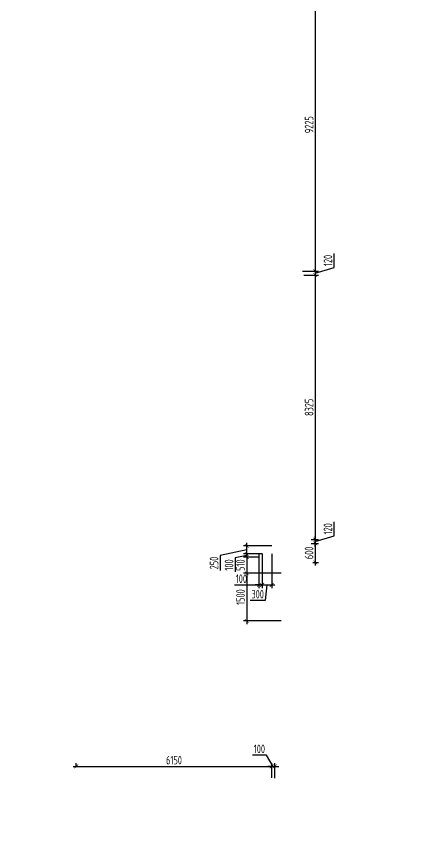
# Model space of a CAD drawing. Header units: millimetres. Extents: x -350007 to 536090, y -888 to 198380.
# Drawn here: x -213589 to -201025, y 55406 to 81280 of the extents above; entities that cross this region are included whole.
import ezdxf

# ---------------------------------------------------------------- set-up
doc = ezdxf.new("R2010")
doc.units = ezdxf.units.MM
doc.layers.add('АР_Размеры нов.', color=15, linetype='Continuous', lineweight=0)
doc.styles.add('ISOCPEUR', font='isocpeur.ttf', dxfattribs={"width": 0.7})
doc.dimstyles.new('R_100', dxfattribs={"dimtxt": 270, "dimasz": 120, "dimexe": 100, "dimexo": 0, "dimgap": 60, "dimtad": 1, "dimdec": 0, "dimrnd": 5, "dimzin": 0, "dimdsep": 46, "dimtxsty": 'ISOCPEUR', "dimblk": 'ARCHTICK', "dimcen": 0, "dimdle": 100, "dimclrd": 256, "dimclre": 256, "dimclrt": 256, "dimadec": 0, "dimazin": 0, "dimtfac": 2, "dimtdec": 0, "dimtofl": 0, "dimtmove": 1, "dimatfit": 3, "dimfxl": 1, "dimtvp": 3, "dimtolj": 1, "dimtzin": 0, "dimarcsym": 0})

# ---------------------------------------------------------------- blocks, each defined once
blk = doc.blocks.new('_ArchTick')
at = {"color": 0, "linetype": 'ByBlock', "const_width": 0.15}
blk.add_lwpolyline([(-0.5, -0.5), (0.5, 0.5)], dxfattribs=at)
blk = doc.blocks.new('*D2765')
at = {"layer": 'АР_Размеры нов.', "lineweight": -2, "ltscale": 100, "transparency": 16777216}
for p, q in [((-205254, 63756), (-206441, 63756)), ((-206341, 63856), (-206341, 62156)), ((-205254, 62256), (-206441, 62256))]:
    blk.add_line(p, q, dxfattribs=at)
at = {"layer": 'АР_Размеры нов.', "lineweight": -2, "ltscale": 100, "transparency": 16777216, "xscale": 120, "yscale": 120, "zscale": 120}
for p, rotation in [((-206341, 63756), 90), ((-206341, 62256), 270)]:
    blk.add_blockref('_ArchTick', p, dxfattribs=dict(at, rotation=rotation))
at = {"layer": 'АР_Размеры нов.', "ltscale": 100, "transparency": 16777216, "insert": (-206536, 63006), "char_height": 270, "attachment_point": 5, "rotation": 90, "style": 'ISOCPEUR'}
blk.add_mtext('\\A1;1500', dxfattribs=at)
blk = doc.blocks.new('*D1666')
at = {"layer": 'АР_Размеры нов.', "lineweight": -2, "ltscale": 500, "transparency": 16777216}
for p, q in [((-204183, 82586), (-204183, 73161)), ((-204816, 82486), (-204083, 82486)), ((-204585, 73261), (-204083, 73261))]:
    blk.add_line(p, q, dxfattribs=at)
at = {"layer": 'АР_Размеры нов.', "lineweight": -2, "ltscale": 500, "transparency": 16777216, "xscale": 120, "yscale": 120, "zscale": 120}
for p, rotation in [((-204183, 82486), 90), ((-204183, 73261), 270)]:
    blk.add_blockref('_ArchTick', p, dxfattribs=dict(at, rotation=rotation))
at = {"layer": 'АР_Размеры нов.', "lineweight": 13, "ltscale": 500, "transparency": 16777216, "insert": (-204378, 77873), "char_height": 270, "attachment_point": 5, "rotation": 90, "style": 'ISOCPEUR'}
blk.add_mtext('\\A1;9225', dxfattribs=at)
blk = doc.blocks.new('*D1667')
at = {"layer": 'АР_Размеры нов.', "lineweight": -2, "ltscale": 500, "transparency": 16777216}
for p, q in [((-203588, 73379), (-203588, 73820)), ((-204585, 73261), (-204083, 73261)), ((-204183, 73201), (-203588, 73379)), ((-204183, 73361), (-204183, 73041)), ((-204544, 73141), (-204083, 73141))]:
    blk.add_line(p, q, dxfattribs=at)
at = {"layer": 'АР_Размеры нов.', "lineweight": -2, "ltscale": 500, "transparency": 16777216, "xscale": 120, "yscale": 120, "zscale": 120}
for p, rotation in [((-204183, 73261), 90), ((-204183, 73141), 270)]:
    blk.add_blockref('_ArchTick', p, dxfattribs=dict(at, rotation=rotation))
at = {"layer": 'АР_Размеры нов.', "lineweight": 13, "ltscale": 500, "transparency": 16777216, "insert": (-203783, 73600), "char_height": 270, "attachment_point": 5, "rotation": 90, "style": 'ISOCPEUR'}
blk.add_mtext('\\A1;120', dxfattribs=at)
blk = doc.blocks.new('*D1668')
at = {"layer": 'АР_Размеры нов.', "lineweight": -2, "ltscale": 500, "transparency": 16777216}
for p, q in [((-204183, 73241), (-204183, 64716)), ((-204544, 73141), (-204083, 73141)), ((-204308, 64816), (-204083, 64816))]:
    blk.add_line(p, q, dxfattribs=at)
at = {"layer": 'АР_Размеры нов.', "lineweight": -2, "ltscale": 500, "transparency": 16777216, "xscale": 120, "yscale": 120, "zscale": 120}
for p, rotation in [((-204183, 73141), 90), ((-204183, 64816), 270)]:
    blk.add_blockref('_ArchTick', p, dxfattribs=dict(at, rotation=rotation))
at = {"layer": 'АР_Размеры нов.', "lineweight": 13, "ltscale": 500, "transparency": 16777216, "insert": (-204378, 68978), "char_height": 270, "attachment_point": 5, "rotation": 90, "style": 'ISOCPEUR'}
blk.add_mtext('\\A1;8325', dxfattribs=at)
blk = doc.blocks.new('*D1669')
at = {"layer": 'АР_Размеры нов.', "lineweight": -2, "ltscale": 500, "transparency": 16777216}
for p, q in [((-204312, 64696), (-204083, 64696)), ((-204183, 64796), (-204183, 63996)), ((-204254, 64096), (-204083, 64096))]:
    blk.add_line(p, q, dxfattribs=at)
at = {"layer": 'АР_Размеры нов.', "lineweight": -2, "ltscale": 500, "transparency": 16777216, "xscale": 120, "yscale": 120, "zscale": 120}
for p, rotation in [((-204183, 64696), 90), ((-204183, 64096), 270)]:
    blk.add_blockref('_ArchTick', p, dxfattribs=dict(at, rotation=rotation))
at = {"layer": 'АР_Размеры нов.', "lineweight": 13, "ltscale": 500, "transparency": 16777216, "insert": (-204378, 64396), "char_height": 270, "attachment_point": 5, "rotation": 90, "style": 'ISOCPEUR'}
blk.add_mtext('\\A1;600', dxfattribs=at)
blk = doc.blocks.new('*D1670')
at = {"layer": 'АР_Размеры нов.', "lineweight": -2, "ltscale": 500, "transparency": 16777216}
for p, q in [((-206341, 64266), (-206341, 64716)), ((-206341, 64491), (-207174, 64317)), ((-205554, 64616), (-206441, 64616)), ((-207174, 64317), (-207174, 63838)), ((-205854, 64366), (-206441, 64366))]:
    blk.add_line(p, q, dxfattribs=at)
at = {"layer": 'АР_Размеры нов.', "lineweight": -2, "ltscale": 500, "transparency": 16777216, "xscale": 120, "yscale": 120, "zscale": 120}
for p, rotation in [((-206341, 64616), 90), ((-206341, 64366), 270)]:
    blk.add_blockref('_ArchTick', p, dxfattribs=dict(at, rotation=rotation))
at = {"layer": 'АР_Размеры нов.', "lineweight": 13, "ltscale": 500, "transparency": 16777216, "insert": (-207369, 64078), "char_height": 270, "attachment_point": 5, "rotation": 90, "style": 'ISOCPEUR'}
blk.add_mtext('\\A1;250', dxfattribs=at)
blk = doc.blocks.new('*D1671')
at = {"layer": 'АР_Размеры нов.', "lineweight": -2, "ltscale": 500, "transparency": 16777216}
for p, q in [((-206341, 64366), (-206341, 64486)), ((-206341, 64316), (-206702, 64237)), ((-206702, 64237), (-206702, 63796)), ((-205854, 64366), (-206441, 64366)), ((-205954, 64266), (-206441, 64266)), ((-206341, 64366), (-206341, 64266)), ((-206341, 64266), (-206341, 64146))]:
    blk.add_line(p, q, dxfattribs=at)
at = {"layer": 'АР_Размеры нов.', "lineweight": -2, "ltscale": 500, "transparency": 16777216, "xscale": 120, "yscale": 120, "zscale": 120}
for p, rotation in [((-206341, 64366), 270), ((-206341, 64266), 90)]:
    blk.add_blockref('_ArchTick', p, dxfattribs=dict(at, rotation=rotation))
at = {"layer": 'АР_Размеры нов.', "lineweight": 13, "ltscale": 500, "transparency": 16777216, "insert": (-206897, 64016), "char_height": 270, "attachment_point": 5, "rotation": 90, "style": 'ISOCPEUR'}
blk.add_mtext('\\A1;100', dxfattribs=at)
blk = doc.blocks.new('*D1672')
at = {"layer": 'АР_Размеры нов.', "lineweight": -2, "ltscale": 500, "transparency": 16777216}
for p, q in [((-205954, 64266), (-206441, 64266)), ((-206341, 64366), (-206341, 63656)), ((-205554, 63756), (-206441, 63756))]:
    blk.add_line(p, q, dxfattribs=at)
at = {"layer": 'АР_Размеры нов.', "lineweight": -2, "ltscale": 500, "transparency": 16777216, "xscale": 120, "yscale": 120, "zscale": 120}
for p, rotation in [((-206341, 64266), 90), ((-206341, 63756), 270)]:
    blk.add_blockref('_ArchTick', p, dxfattribs=dict(at, rotation=rotation))
at = {"layer": 'АР_Размеры нов.', "lineweight": 13, "ltscale": 500, "transparency": 16777216, "insert": (-206536, 64011), "char_height": 270, "attachment_point": 5, "rotation": 90, "style": 'ISOCPEUR'}
blk.add_mtext('\\A1;510', dxfattribs=at)
blk = doc.blocks.new('*D1673')
at = {"layer": 'АР_Размеры нов.', "lineweight": -2, "ltscale": 500, "transparency": 16777216}
for p, q in [((-211704, 57656), (-211704, 57779)), ((-205554, 57319), (-205554, 57779)), ((-211804, 57679), (-205454, 57679))]:
    blk.add_line(p, q, dxfattribs=at)
at = {"layer": 'АР_Размеры нов.', "lineweight": -2, "ltscale": 500, "transparency": 16777216, "xscale": 120, "yscale": 120, "zscale": 120, "rotation": 180}
blk.add_blockref('_ArchTick', (-211704, 57679), dxfattribs=at)
at = {"layer": 'АР_Размеры нов.', "lineweight": -2, "ltscale": 500, "transparency": 16777216, "xscale": 120, "yscale": 120, "zscale": 120}
blk.add_blockref('_ArchTick', (-205554, 57679), dxfattribs=at)
at = {"layer": 'АР_Размеры нов.', "lineweight": 13, "ltscale": 500, "transparency": 16777216, "insert": (-208629, 57874), "char_height": 270, "attachment_point": 5, "style": 'ISOCPEUR'}
blk.add_mtext('\\A1;6150', dxfattribs=at)
blk = doc.blocks.new('*D1674')
at = {"layer": 'АР_Размеры нов.', "lineweight": -2, "ltscale": 500, "transparency": 16777216}
for p, q in [((-205720, 58034), (-206161, 58034)), ((-205504, 57679), (-205720, 58034)), ((-205554, 57319), (-205554, 57779)), ((-205454, 57304), (-205454, 57779)), ((-205554, 57679), (-205674, 57679)), ((-205554, 57679), (-205454, 57679)), ((-205454, 57679), (-205334, 57679))]:
    blk.add_line(p, q, dxfattribs=at)
at = {"layer": 'АР_Размеры нов.', "lineweight": -2, "ltscale": 500, "transparency": 16777216, "xscale": 120, "yscale": 120, "zscale": 120}
blk.add_blockref('_ArchTick', (-205554, 57679), dxfattribs=at)
at = {"layer": 'АР_Размеры нов.', "lineweight": -2, "ltscale": 500, "transparency": 16777216, "xscale": 120, "yscale": 120, "zscale": 120, "rotation": 180}
blk.add_blockref('_ArchTick', (-205454, 57679), dxfattribs=at)
at = {"layer": 'АР_Размеры нов.', "lineweight": 13, "ltscale": 500, "transparency": 16777216, "insert": (-205941, 58229), "char_height": 270, "attachment_point": 5, "style": 'ISOCPEUR'}
blk.add_mtext('\\A1;100', dxfattribs=at)
blk = doc.blocks.new('*D1675')
at = {"layer": 'АР_Размеры нов.', "lineweight": -2, "ltscale": 500, "transparency": 16777216}
for p, q in [((-205854, 64366), (-205854, 63289)), ((-205554, 64366), (-205554, 63289)), ((-205954, 63389), (-205454, 63389)), ((-205704, 63389), (-205755, 62902)), ((-205755, 62902), (-206234, 62902))]:
    blk.add_line(p, q, dxfattribs=at)
at = {"layer": 'АР_Размеры нов.', "lineweight": -2, "ltscale": 500, "transparency": 16777216, "xscale": 120, "yscale": 120, "zscale": 120, "rotation": 180}
blk.add_blockref('_ArchTick', (-205854, 63389), dxfattribs=at)
at = {"layer": 'АР_Размеры нов.', "lineweight": -2, "ltscale": 500, "transparency": 16777216, "xscale": 120, "yscale": 120, "zscale": 120}
blk.add_blockref('_ArchTick', (-205554, 63389), dxfattribs=at)
at = {"layer": 'АР_Размеры нов.', "lineweight": 13, "ltscale": 500, "transparency": 16777216, "insert": (-205995, 63097), "char_height": 270, "attachment_point": 5, "style": 'ISOCPEUR'}
blk.add_mtext('\\A1;300', dxfattribs=at)
blk = doc.blocks.new('*D1676')
at = {"layer": 'АР_Размеры нов.', "lineweight": -2, "ltscale": 500, "transparency": 16777216}
for p, q in [((-205954, 64366), (-205954, 63289)), ((-205854, 64366), (-205854, 63289)), ((-206729, 63389), (-205954, 63389)), ((-205954, 63389), (-206074, 63389)), ((-205854, 63389), (-205954, 63389)), ((-205854, 63389), (-205734, 63389))]:
    blk.add_line(p, q, dxfattribs=at)
at = {"layer": 'АР_Размеры нов.', "lineweight": -2, "ltscale": 500, "transparency": 16777216, "xscale": 120, "yscale": 120, "zscale": 120}
blk.add_blockref('_ArchTick', (-205954, 63389), dxfattribs=at)
at = {"layer": 'АР_Размеры нов.', "lineweight": -2, "ltscale": 500, "transparency": 16777216, "xscale": 120, "yscale": 120, "zscale": 120, "rotation": 180}
blk.add_blockref('_ArchTick', (-205854, 63389), dxfattribs=at)
at = {"layer": 'АР_Размеры нов.', "lineweight": 13, "ltscale": 500, "transparency": 16777216, "insert": (-206508, 63584), "char_height": 270, "attachment_point": 5, "style": 'ISOCPEUR'}
blk.add_mtext('\\A1;100', dxfattribs=at)
blk = doc.blocks.new('*D2204')
at = {"layer": 'АР_Размеры нов.', "lineweight": -2, "ltscale": 500, "transparency": 16777216}
for p, q in [((-203588, 64934), (-203588, 65375)), ((-204308, 64816), (-204083, 64816)), ((-204283, 64696), (-204083, 64696)), ((-204183, 64756), (-203588, 64934)), ((-204183, 64596), (-204183, 64916))]:
    blk.add_line(p, q, dxfattribs=at)
at = {"layer": 'АР_Размеры нов.', "lineweight": -2, "ltscale": 500, "transparency": 16777216, "xscale": 120, "yscale": 120, "zscale": 120}
for p, rotation in [((-204183, 64816), 90), ((-204183, 64696), 270)]:
    blk.add_blockref('_ArchTick', p, dxfattribs=dict(at, rotation=rotation))
at = {"layer": 'АР_Размеры нов.', "lineweight": 13, "ltscale": 500, "transparency": 16777216, "insert": (-203783, 65155), "char_height": 270, "attachment_point": 5, "rotation": 90, "style": 'ISOCPEUR'}
blk.add_mtext('\\A1;120', dxfattribs=at)
blk = doc.blocks.new('*D7171')
at = {"layer": 'АР_Размеры нов.', "lineweight": -2, "transparency": 16777216}
for p, q in [((-301542, 115211), (-301542, 114753)), ((-301341, 115051), (-301341, 114753)), ((-301642, 114853), (-301241, 114853)), ((-301442, 114853), (-301263, 114258)), ((-301263, 114258), (-300784, 114258)), ((-182484, 67738), (-182925, 67738)), ((-182494, 67218), (-182484, 67738)), ((-182544, 66846), (-182544, 67318)), ((-182444, 66846), (-182444, 67318)), ((-182544, 67218), (-182664, 67218)), ((-182444, 67218), (-182544, 67218)), ((-182444, 67218), (-182324, 67218))]:
    blk.add_line(p, q, dxfattribs=at)
at = {"layer": 'АР_Размеры нов.', "lineweight": -2, "transparency": 16777216, "xscale": 120, "yscale": 120, "zscale": 120, "rotation": 180}
for p in [(-301542, 114853), (-182444, 67218)]:
    blk.add_blockref('_ArchTick', p, dxfattribs=at)
at = {"layer": 'АР_Размеры нов.', "lineweight": -2, "transparency": 16777216, "xscale": 120, "yscale": 120, "zscale": 120}
for p in [(-301341, 114853), (-182544, 67218)]:
    blk.add_blockref('_ArchTick', p, dxfattribs=at)
at = {"layer": 'АР_Размеры нов.', "transparency": 16777216, "char_height": 270, "attachment_point": 5, "style": 'ISOCPEUR'}
for s, insert in [('\\A1;200', (-301024, 114453)), ('\\A1;100', (-182705, 67933))]:
    blk.add_mtext(s, dxfattribs=dict(at, insert=insert))
blk = doc.blocks.new('*D7184')
at = {"layer": 'АР_Размеры нов.', "lineweight": -2, "transparency": 16777216}
for p, q in [((-186100, 131671), (-186003, 131996)), ((-186003, 131996), (-185656, 131996)), ((-186145, 131371), (-186145, 131771)), ((-186055, 131531), (-186055, 131771)), ((-186145, 131671), (-186265, 131671)), ((-186145, 131671), (-186055, 131671)), ((-186055, 131671), (-185935, 131671)), ((-281863, 59885), (-281863, 59309)), ((-281179, 59885), (-281179, 59309)), ((-281963, 59409), (-281079, 59409))]:
    blk.add_line(p, q, dxfattribs=at)
at = {"layer": 'АР_Размеры нов.', "lineweight": -2, "transparency": 16777216, "xscale": 120, "yscale": 120, "zscale": 120}
for p in [(-186145, 131671), (-281179, 59409)]:
    blk.add_blockref('_ArchTick', p, dxfattribs=at)
at = {"layer": 'АР_Размеры нов.', "lineweight": -2, "transparency": 16777216, "xscale": 120, "yscale": 120, "zscale": 120, "rotation": 180}
for p in [(-186055, 131671), (-281863, 59409)]:
    blk.add_blockref('_ArchTick', p, dxfattribs=at)
at = {"layer": 'АР_Размеры нов.', "transparency": 16777216, "char_height": 270, "attachment_point": 5, "style": 'ISOCPEUR'}
for s, insert in [('\\A1;90', (-185829, 132191)), ('\\A1;685', (-281521, 59604))]:
    blk.add_mtext(s, dxfattribs=dict(at, insert=insert))
blk = doc.blocks.new('*D7185')
at = {"layer": 'АР_Размеры нов.', "lineweight": -2, "transparency": 16777216}
for p, q in [((-152915, 120873), (-152915, 121315)), ((-153510, 120695), (-152915, 120873)), ((-153510, 120521), (-153510, 120869)), ((-154464, 120621), (-153410, 120621)), ((-154304, 120769), (-153410, 120769)), ((-281179, 60686), (-280586, 60686)), ((-280686, 59785), (-280686, 60786)), ((-281179, 59885), (-280586, 59885))]:
    blk.add_line(p, q, dxfattribs=at)
at = {"layer": 'АР_Размеры нов.', "lineweight": -2, "transparency": 16777216, "xscale": 120, "yscale": 120, "zscale": 120}
for p, rotation in [((-153510, 120769), 90), ((-153510, 120621), 270), ((-280686, 60686), 90), ((-280686, 59885), 270)]:
    blk.add_blockref('_ArchTick', p, dxfattribs=dict(at, rotation=rotation))
at = {"layer": 'АР_Размеры нов.', "transparency": 16777216, "char_height": 270, "attachment_point": 5, "rotation": 90, "style": 'ISOCPEUR'}
for s, insert in [('\\A1;150', (-153110, 121094)), ('\\A1;800', (-280881, 60286))]:
    blk.add_mtext(s, dxfattribs=dict(at, insert=insert))
blk = doc.blocks.new('*D7186')
at = {"layer": 'АР_Размеры нов.', "lineweight": -2, "transparency": 16777216}
for p, q in [((-171329, 115211), (-172493, 115211)), ((-172393, 113364), (-172393, 115311)), ((-171329, 113464), (-172493, 113464)), ((-281179, 59885), (-280586, 59885)), ((-280686, 59985), (-280686, 55406)), ((-281179, 55506), (-280586, 55506))]:
    blk.add_line(p, q, dxfattribs=at)
at = {"layer": 'АР_Размеры нов.', "lineweight": -2, "transparency": 16777216, "xscale": 120, "yscale": 120, "zscale": 120}
for p, rotation in [((-172393, 115211), 90), ((-172393, 113464), 270), ((-280686, 59885), 90), ((-280686, 55506), 270)]:
    blk.add_blockref('_ArchTick', p, dxfattribs=dict(at, rotation=rotation))
at = {"layer": 'АР_Размеры нов.', "transparency": 16777216, "char_height": 270, "attachment_point": 5, "rotation": 90, "style": 'ISOCPEUR'}
for s, insert in [('\\A1;1745', (-172588, 114338)), ('\\A1;4380', (-280881, 57695))]:
    blk.add_mtext(s, dxfattribs=dict(at, insert=insert))

msp = doc.modelspace()

# ---------------------------------------------------------------- dimensions: what is measured, and where the dimension line sits
at = {"layer": 'АР_Размеры нов.'}
for base, p1, p2, picture, middle in [((-186055.2, 131670.6), (-186145.2, 131370.7), (-186055.2, 131530.7), '*D7184', (-185942.7, 132190.6)), ((-281179, 59408.8), (-281863.4, 59884.7), (-281179, 59884.7), '*D7184', (-281521.2, 59603.8)), ((-301341.3, 114852.6), (-301542.1, 115210.7), (-301341.3, 115050.7), '*D7171', (-301203.2, 114452.6))]:
    dim = msp.add_linear_dim(base=base, p1=p1, p2=p2, dimstyle='R_100', override={"dimpost": '\\X'}, dxfattribs=at)
    dim.commit()
    dim.dimension.update_dxf_attribs({"geometry": picture, "text_midpoint": middle})
for base, p1, p2, picture, middle in [((-153510.4, 120769.1), (-154463.9, 120620.7), (-154303.9, 120769.1), '*D7185', (-153110.4, 120933.4)), ((-280686, 60686.4), (-281179, 59884.7), (-281179, 60686.4), '*D7185', (-280881, 60285.5)), ((-172392.8, 115210.7), (-171328.9, 113464.4), (-171328.9, 115210.7), '*D7186', (-172587.8, 114337.6)), ((-280686, 55506), (-281179, 59884.7), (-281179, 55506), '*D7186', (-280881, 57695.3))]:
    dim = msp.add_linear_dim(base=base, p1=p1, p2=p2, angle=90, dimstyle='R_100', override={"dimpost": '\\X'}, dxfattribs=at)
    dim.commit()
    dim.dimension.update_dxf_attribs({"geometry": picture, "text_midpoint": middle})
dim = msp.add_linear_dim(base=(-182543.8, 67218.2), p1=(-182443.8, 66845.6), p2=(-182543.8, 66845.6), dimstyle='R_100', override={"dimpost": '\\X'}, dxfattribs=at)
dim.commit()
dim.dimension.update_dxf_attribs({"geometry": '*D7171', "text_midpoint": (-182543.9, 67738.2), "dimtype": 160})
at = {"layer": 'АР_Размеры нов.', "lineweight": 13, "ltscale": 500}
for base, p1, p2, picture, middle in [((-204183.2, 73260.7), (-204816.2, 82485.7), (-204584.6, 73260.7), '*D1666', (-204378.2, 77873.2)), ((-204183.2, 73140.7), (-204584.6, 73260.7), (-204543.8, 73140.7), '*D1667', (-203783.2, 73439.2)), ((-204183.2, 64815.7), (-204543.8, 73140.7), (-204308.5, 64815.7), '*D1668', (-204378.2, 68978.2)), ((-204183.2, 64815.7), (-204283.2, 64695.7), (-204308.5, 64815.7), '*D2204', (-203783.2, 64994.2)), ((-204183.2, 64095.7), (-204312.1, 64695.7), (-204253.6, 64095.7), '*D1669', (-204378.2, 64395.7)), ((-206341.2, 63755.7), (-205953.9, 64265.7), (-205553.9, 63755.7), '*D1672', (-206536.2, 64010.7))]:
    dim = msp.add_linear_dim(base=base, p1=p1, p2=p2, angle=90, dimstyle='R_100', override={"dimpost": '\\X'}, dxfattribs=at)
    dim.commit()
    dim.dimension.update_dxf_attribs({"geometry": picture, "text_midpoint": middle})
for base, p2, override, picture, middle in [((-206341.2, 64615.7), (-205553.9, 64615.7), {"dimpost": '\\X', "dimfxl": 300, "dimarcsym": 1}, '*D1670', (-207173.6, 64257.4)), ((-206341.2, 64265.7), (-205953.9, 64265.7), {"dimpost": '\\X'}, '*D1671', (-206702.2, 64177))]:
    dim = msp.add_linear_dim(base=base, p1=(-205853.9, 64365.7), p2=p2, angle=90, dimstyle='R_100', override=override, dxfattribs=at)
    dim.commit()
    dim.dimension.update_dxf_attribs({"geometry": picture, "text_midpoint": middle, "dimtype": 160})
for base, p1, p2, picture, middle in [((-205953.9, 63388.6), (-205853.9, 64365.7), (-205953.9, 64365.7), '*D1676', (-206507.9, 63345.9)), ((-205553.9, 63388.6), (-205853.9, 64365.7), (-205553.9, 64365.7), '*D1675', (-205815.3, 62902.3)), ((-205453.9, 57679.1), (-205553.9, 57318.6), (-205453.9, 57303.8), '*D1674', (-205780.2, 58033.7))]:
    dim = msp.add_linear_dim(base=base, p1=p1, p2=p2, dimstyle='R_100', override={"dimpost": '\\X'}, dxfattribs=at)
    dim.commit()
    dim.dimension.update_dxf_attribs({"geometry": picture, "text_midpoint": middle, "dimtype": 160})
at = {"layer": 'АР_Размеры нов.', "ltscale": 100}
dim = msp.add_linear_dim(base=(-206341.2, 62255.7), p1=(-205253.9, 63755.7), p2=(-205253.9, 62255.7), angle=90, dimstyle='R_100', override={"dimpost": '\\X', "dimfxl": 300, "dimarcsym": 1}, dxfattribs=at)
dim.commit()
dim.dimension.update_dxf_attribs({"geometry": '*D2765', "text_midpoint": (-206536.2, 63005.7)})
at = {"layer": 'АР_Размеры нов.', "lineweight": 13, "ltscale": 500}
dim = msp.add_linear_dim(base=(-205553.9, 57679.1), p1=(-211703.9, 57655.6), p2=(-205553.9, 57318.6), dimstyle='R_100', override={"dimpost": '\\X'}, dxfattribs=at)
dim.commit()
dim.dimension.update_dxf_attribs({"geometry": '*D1673', "text_midpoint": (-208628.9, 57874.1)})

doc.saveas('drawing.dxf')
